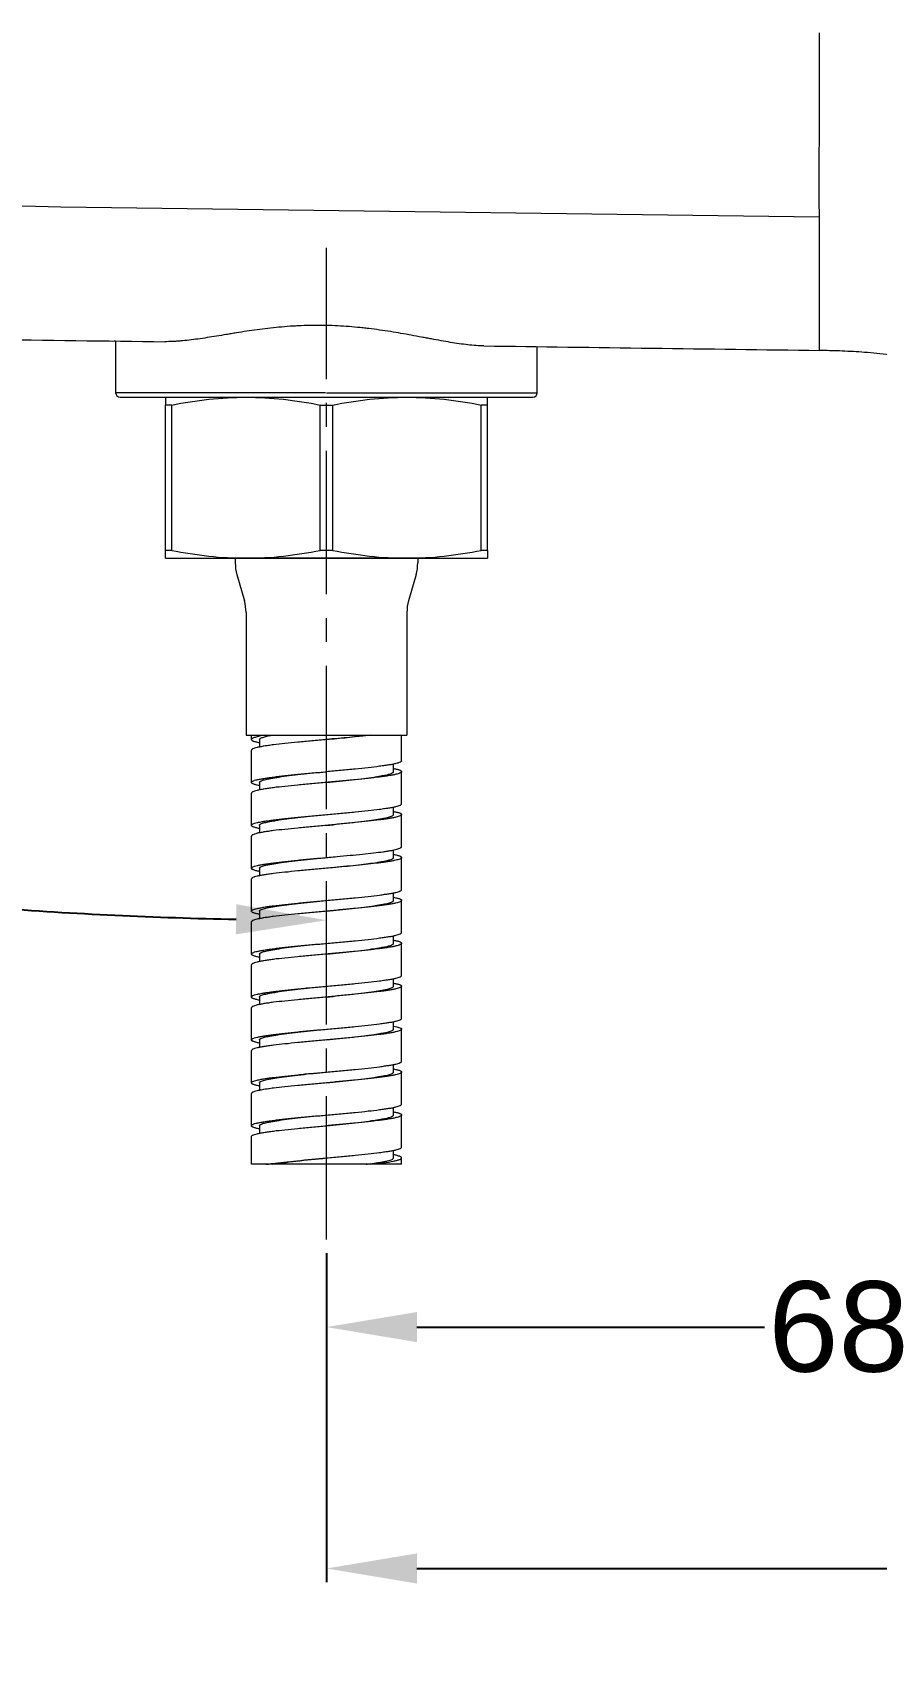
# Model space of a CAD drawing. Header units: millimetres. Extents: x 14295 to 15136, y 4961 to 5556.
# Drawn here: x 14887.5 to 14943.5, y 5077.2 to 5186.2 of the extents above; entities that cross this region are included whole.
import ezdxf

# ---------------------------------------------------------------- set-up
doc = ezdxf.new("R2010")
doc.units = ezdxf.units.MM
doc.linetypes.add('CENTER2', pattern=[28.575, 19.05, -3.175, 3.175, -3.175])
doc.linetypes.add('CENTERX2', pattern=[101.6, 63.5, -12.7, 12.7, -12.7])
doc.layers.add('CENTER', color=1, linetype='CENTERX2', lineweight=15)
doc.layers.add('DIM', color=3, linetype='Continuous', lineweight=9)
doc.styles.get("Standard").update_dxf_attribs({"font": 'arial.ttf'})
doc.dimstyles.new('겸용-샤워욕조용1', dxfattribs={"dimscale": 0.6, "dimtxt": 10, "dimasz": 10, "dimexe": 1.5, "dimexo": 1.5, "dimgap": 1, "dimtad": 0, "dimtih": 1, "dimtoh": 1, "dimdec": 1, "dimdsep": 46, "dimtxsty": 'Standard', "dimcen": 2.5, "dimclrd": 5, "dimclre": 5, "dimclrt": 5, "dimadec": 1, "dimazin": 2, "dimtfac": 1, "dimtdec": 1, "dimtmove": 0, "dimatfit": 3, "dimfxl": 1.25, "dimarcsym": 0})

# ---------------------------------------------------------------- blocks, each defined once
blk = doc.blocks.new('*D4')
at = {"layer": 'Defpoints', "color": 0, "transparency": 16777216}
for p in [(14907.01, 5106.03), (15052.81, 5096.67), (15052.81, 5084.19)]:
    blk.add_point(p, dxfattribs=at)
at = {"layer": 'DIM', "color": 5, "lineweight": -2, "transparency": 16777216}
for p, q in [((14907.01, 5105.13), (14907.01, 5083.29)), ((15052.81, 5095.77), (15052.81, 5083.29)), ((14913.01, 5084.19), (14969.46, 5084.19)), ((15046.81, 5084.19), (14990.36, 5084.19))]:
    blk.add_line(p, q, dxfattribs=at)
at = {"layer": 'DIM', "color": 5, "transparency": 16777216}
for points in [[(14913.01, 5085.19), (14913.01, 5083.19), (14907.01, 5084.19)], [(15046.81, 5085.19), (15046.81, 5083.19), (15052.81, 5084.19)]]:
    blk.add_solid(points, dxfattribs=at)
at = {"layer": 'DIM', "color": 5, "transparency": 16777216, "insert": (14979.91, 5084.19), "char_height": 6, "attachment_point": 5}
blk.add_mtext('145.8', dxfattribs=at)
blk = doc.blocks.new('*D5')
at = {"layer": 'Defpoints', "color": 0, "transparency": 16777216}
for p in [(14813.98, 5248.67), (14890.51, 5248.67), (14870.02, 5151.81)]:
    blk.add_point(p, dxfattribs=at)
at = {"layer": 'DIM', "color": 5, "lineweight": -2, "transparency": 16777216}
for p, q in [((14889.61, 5248.67), (14813.08, 5248.67)), ((14813.98, 5242.67), (14813.98, 5203.9)), ((14813.98, 5157.81), (14813.98, 5196.58)), ((14869.12, 5151.81), (14813.08, 5151.81))]:
    blk.add_line(p, q, dxfattribs=at)
at = {"layer": 'DIM', "color": 5, "transparency": 16777216}
for points in [[(14812.98, 5242.67), (14814.98, 5242.67), (14813.98, 5248.67)], [(14812.98, 5157.81), (14814.98, 5157.81), (14813.98, 5151.81)]]:
    blk.add_solid(points, dxfattribs=at)
at = {"layer": 'DIM', "color": 5, "transparency": 16777216, "insert": (14813.98, 5200.24), "char_height": 6, "attachment_point": 5}
blk.add_mtext('96.9', dxfattribs=at)
blk = doc.blocks.new('*D6')
at = {"layer": 'Defpoints', "color": 0, "transparency": 16777216}
for p in [(15009.73, 5316.69), (14784.5, 5046.91), (14784.5, 5046.91)]:
    blk.add_point(p, dxfattribs=at)
at = {"layer": 'DIM', "color": 5, "lineweight": -2, "transparency": 16777216}
for p, q in [((15008.83, 5316.69), (14783.6, 5316.69)), ((14784.5, 5310.69), (14784.5, 5186.33)), ((14784.5, 5052.91), (14784.5, 5177.27))]:
    blk.add_line(p, q, dxfattribs=at)
at = {"layer": 'DIM', "color": 5, "transparency": 16777216}
for points in [[(14783.5, 5310.69), (14785.5, 5310.69), (14784.5, 5316.69)], [(14783.5, 5052.91), (14785.5, 5052.91), (14784.5, 5046.91)]]:
    blk.add_solid(points, dxfattribs=at)
at = {"layer": 'DIM', "color": 5, "transparency": 16777216, "insert": (14784.5, 5181.8), "char_height": 6, "attachment_point": 5}
blk.add_mtext('(1600)', dxfattribs=at)
blk = doc.blocks.new('*D8')
at = {"layer": 'Defpoints', "color": 0, "transparency": 16777216}
for p in [(14907.01, 5171.89), (14861.65, 5167.09), (14858.42, 5148.78), (14889.73, 5127.75), (14907.01, 5106.03)]:
    blk.add_point(p, dxfattribs=at)
at = {"layer": 'DIM', "color": 5, "lineweight": -2, "transparency": 16777216}
blk.add_line((14858.26, 5147.89), (14855.26, 5130.87), dxfattribs=at)
for start, end in [(261.157, 263.3319), (265.7353, 268.843)]:
    blk.add_arc((14907.01, 5424.36), 297.12, start, end, dxfattribs=at)
at = {"layer": 'DIM', "color": 5, "transparency": 16777216}
for points in [[(14861.17, 5129.79), (14861.5, 5131.76), (14855.42, 5131.76)], [(14901.02, 5128.3), (14901, 5126.3), (14907.01, 5127.24)]]:
    blk.add_solid(points, dxfattribs=at)
at = {"layer": 'DIM', "color": 5, "transparency": 16777216, "insert": (14878.71, 5128.59), "char_height": 6, "attachment_point": 5}
blk.add_mtext('10°', dxfattribs=at)
blk = doc.blocks.new('*D13')
at = {"layer": 'Defpoints', "color": 0, "transparency": 16777216}
for p in [(14859.28, 5153.7), (15052.81, 5084.19), (15052.81, 5066.55)]:
    blk.add_point(p, dxfattribs=at)
at = {"layer": 'DIM', "color": 5, "lineweight": -2, "transparency": 16777216}
for p, q in [((14859.28, 5152.8), (14859.28, 5065.65)), ((15052.81, 5083.29), (15052.81, 5065.65)), ((14865.28, 5066.55), (14945.58, 5066.55)), ((15046.81, 5066.55), (14966.51, 5066.55))]:
    blk.add_line(p, q, dxfattribs=at)
at = {"layer": 'DIM', "color": 5, "transparency": 16777216}
for points in [[(14865.28, 5067.55), (14865.28, 5065.55), (14859.28, 5066.55)], [(15046.81, 5067.55), (15046.81, 5065.55), (15052.81, 5066.55)]]:
    blk.add_solid(points, dxfattribs=at)
at = {"layer": 'DIM', "color": 5, "transparency": 16777216, "insert": (14956.05, 5066.55), "char_height": 6, "attachment_point": 5}
blk.add_mtext('193.5', dxfattribs=at)
blk = doc.blocks.new('*D14')
at = {"layer": 'Defpoints', "color": 0, "transparency": 16777216}
for p in [(14975.01, 5144.54), (14907.01, 5106.03), (14975.01, 5100.22)]:
    blk.add_point(p, dxfattribs=at)
at = {"layer": 'DIM', "color": 5, "lineweight": -2, "transparency": 16777216}
for p, q in [((14975.01, 5143.64), (14975.01, 5099.32)), ((14907.01, 5105.13), (14907.01, 5099.32)), ((14913.01, 5100.22), (14936.09, 5100.22)), ((14969.01, 5100.22), (14945.93, 5100.22))]:
    blk.add_line(p, q, dxfattribs=at)
at = {"layer": 'DIM', "color": 5, "transparency": 16777216}
for points in [[(14913.01, 5101.22), (14913.01, 5099.22), (14907.01, 5100.22)], [(14969.01, 5101.22), (14969.01, 5099.22), (14975.01, 5100.22)]]:
    blk.add_solid(points, dxfattribs=at)
at = {"layer": 'DIM', "color": 5, "transparency": 16777216, "insert": (14941.01, 5100.22), "char_height": 6, "attachment_point": 5}
blk.add_mtext('68', dxfattribs=at)

msp = doc.modelspace()

# ---------------------------------------------------------------- linework, layer by layer
at = {"linetype": 'Continuous', "lineweight": 18}
for p, q in [((14893.01, 5165.69), (14892.91, 5165.7)), ((14893.01, 5165.7), (14893.01, 5162.27)), ((14921.01, 5162.27), (14921.01, 5165.33))]:
    msp.add_line(p, q, dxfattribs=at)
at = {"linetype": 'Continuous', "lineweight": 13}
for p, q in [((14906.94, 5162.27), (14893.01, 5162.27)), ((14907.01, 5162.27), (14921.01, 5162.27))]:
    msp.add_line(p, q, dxfattribs=at)
at = {"lineweight": 20}
for p, q in [((14893.31, 5161.97), (14920.71, 5161.97)), ((14896.73, 5161.45), (14896.32, 5161.45)), ((14896.32, 5151.8), (14896.32, 5161.45)), ((14896.73, 5151.8), (14896.73, 5161.45)), ((14906.6, 5161.45), (14907.42, 5161.45)), ((14906.6, 5151.8), (14906.6, 5161.45)), ((14907.42, 5151.8), (14907.42, 5161.45)), ((14917.7, 5161.45), (14917.29, 5161.45)), ((14917.29, 5151.8), (14917.29, 5161.45)), ((14917.7, 5151.8), (14917.7, 5161.45)), ((14896.73, 5151.8), (14896.32, 5151.8)), ((14907.42, 5151.8), (14906.6, 5151.8)), ((14917.7, 5151.8), (14917.29, 5151.8)), ((14896.32, 5151.28), (14901.67, 5151.28)), ((14913.81, 5151.28), (14900.21, 5151.28)), ((14900.95, 5151.28), (14900.95, 5150.97)), ((14901.67, 5151.28), (14912.35, 5151.28)), ((14912.35, 5151.28), (14917.7, 5151.28)), ((14913.07, 5151.28), (14913.07, 5150.97)), ((14901.06, 5150.19), (14901.56, 5148.46)), ((14912.96, 5150.19), (14912.46, 5148.46)), ((14901.67, 5147.68), (14901.67, 5139.53)), ((14912.35, 5147.68), (14912.35, 5139.53)), ((14901.67, 5139.53), (14912.35, 5139.53)), ((14902.02, 5139.24), (14902.02, 5139.53)), ((14912, 5137.82), (14912, 5139.53)), ((14902.02, 5136.39), (14902.02, 5138.53)), ((14902.56, 5139.24), (14902.56, 5138.74)), ((14911.46, 5137.1), (14911.46, 5137.61)), ((14902.56, 5136.39), (14902.56, 5135.89)), ((14912, 5134.97), (14912, 5137.1)), ((14902.02, 5133.54), (14902.02, 5135.68)), ((14911.46, 5134.25), (14911.46, 5134.76)), ((14912, 5132.12), (14912, 5134.25)), ((14902.02, 5130.69), (14902.02, 5132.83)), ((14902.56, 5133.54), (14902.56, 5133.04)), ((14911.46, 5131.4), (14911.46, 5131.91)), ((14902.56, 5130.69), (14902.56, 5130.19)), ((14912, 5129.27), (14912, 5131.4)), ((14902.02, 5127.84), (14902.02, 5129.98)), ((14911.46, 5128.55), (14911.46, 5129.06)), ((14912, 5126.42), (14912, 5128.55)), ((14902.56, 5127.84), (14902.56, 5127.34)), ((14902.02, 5124.99), (14902.02, 5127.13)), ((14911.46, 5125.7), (14911.46, 5126.21)), ((14912, 5123.57), (14912, 5125.7)), ((14902.02, 5122.14), (14902.02, 5124.28)), ((14902.56, 5124.99), (14902.56, 5124.49)), ((14911.46, 5122.85), (14911.46, 5123.36)), ((14902.56, 5122.14), (14902.56, 5121.64)), ((14912, 5120.72), (14912, 5122.85)), ((14902.02, 5119.29), (14902.02, 5121.43)), ((14911.46, 5120), (14911.46, 5120.51)), ((14911.98, 5120.04), (14912, 5120)), ((14912, 5117.87), (14912, 5120)), ((14902.56, 5119.29), (14902.56, 5118.79)), ((14902.02, 5116.44), (14902.02, 5118.58)), ((14911.46, 5117.15), (14911.46, 5117.66)), ((14912, 5115.02), (14912, 5117.15)), ((14902.02, 5113.59), (14902.02, 5115.73)), ((14902.56, 5116.44), (14902.56, 5115.94)), ((14911.46, 5114.3), (14911.46, 5114.81)), ((14912, 5112.17), (14912, 5114.3)), ((14902.56, 5113.59), (14902.56, 5113.09)), ((14902.02, 5111.03), (14902.02, 5112.88)), ((14912, 5111.03), (14902.02, 5111.03)), ((14911.46, 5111.45), (14911.46, 5111.96)), ((14912, 5111.03), (14912, 5111.45))]:
    msp.add_line(p, q, dxfattribs=at)
at = {"linetype": 'Continuous', "lineweight": 18}
for centre, start, end in [((14893.31, 5162.27), 180, 270), ((14920.71, 5162.27), 270, 0)]:
    msp.add_arc(centre, 0.3, start, end, dxfattribs=at)
at = {"lineweight": 20}
for centre, radius, start, end in [((14903.8, 5150.97), 2.85, 180, 195.9454), ((14910.22, 5150.97), 2.85, 344.0546, 360), ((14898.82, 5147.68), 2.85, 0, 15.9454), ((14915.2, 5147.68), 2.85, 164.0546, 180), ((14905.29, 5145.51), 34.75, 277.1836, 277.7166)]:
    msp.add_arc(centre, radius, start, end, dxfattribs=at)
at = {"linetype": 'Continuous', "lineweight": 13}
for points, knots in [([(14939.74, 5173.92), (14939.73, 5174.9), (14939.72, 5176.36), (14939.73, 5178.07), (14939.74, 5178.93), (14939.75, 5179.36), (14939.75, 5179.57), (14939.75, 5179.68), (14939.75, 5179.73), (14939.75, 5179.76), (14939.75, 5179.77), (14939.75, 5179.78), (14939.75, 5179.78), (14939.75, 5179.78), (14939.75, 5179.78), (14939.75, 5179.78), (14939.75, 5179.78), (14939.75, 5179.78), (14939.75, 5179.78), (14939.75, 5179.78), (14939.75, 5179.79), (14939.75, 5179.92), (14939.75, 5180.51), (14939.74, 5181.16), (14939.74, 5181.74), (14939.74, 5182.05), (14939.74, 5182.46), (14939.74, 5182.68), (14939.74, 5182.79), (14939.74, 5182.84), (14939.74, 5182.87), (14939.74, 5182.88), (14939.74, 5182.89), (14939.74, 5182.89), (14939.74, 5182.89), (14939.74, 5182.9), (14939.74, 5183.43), (14939.74, 5184.38), (14939.74, 5185.39), (14939.74, 5186.01), (14939.74, 5186.16), (14939.74, 5186.17)], [0, 0, 0, 0, 0.1, 0.15, 0.175, 0.1875, 0.19375, 0.196875, 0.198437, 0.199219, 0.199609, 0.199805, 0.199902, 0.199951, 0.199976, 0.199988, 0.199994, 0.199997, 0.199997, 0.2, 0.2, 0.3, 0.4, 0.5, 0.5, 0.55, 0.575, 0.5875, 0.59375, 0.596875, 0.598437, 0.599219, 0.599609, 0.599805, 0.599805, 0.6, 0.6, 0.7, 0.8, 0.9, 1, 1, 1, 1]), ([(14939.74, 5165.08), (14939.74, 5165.08), (14939.74, 5165.11), (14939.74, 5165.24), (14939.74, 5165.45), (14939.74, 5165.73), (14939.74, 5166.09), (14939.74, 5166.51), (14939.74, 5167.01), (14939.74, 5167.56), (14939.74, 5168.18), (14939.74, 5168.62), (14939.74, 5169.3), (14939.74, 5169.79), (14939.74, 5170.81), (14939.74, 5171.34), (14939.74, 5172.43), (14939.74, 5172.99), (14939.74, 5173.55)], [0, 0, 0, 0, 0.0625, 0.125, 0.1875, 0.25, 0.3125, 0.375, 0.4375, 0.5, 0.5625, 0.625, 0.625, 0.75, 0.75, 0.875, 0.875, 1, 1, 1, 1])]:
    msp.add_open_spline(points, degree=3, knots=knots, dxfattribs=at)
for points in [[(14939.74, 5173.92), (14921.83, 5174.16), (14903.92, 5174.4), (14886.01, 5174.65)], [(14939.74, 5173.55), (14939.74, 5173.67), (14939.74, 5173.8), (14939.74, 5173.92)]]:
    msp.add_open_spline(points, degree=3, dxfattribs=at)
at = {"linetype": 'Continuous', "lineweight": 18}
for points, knots in [([(14917.46, 5165.38), (14917.29, 5165.38), (14917.12, 5165.39), (14916.76, 5165.41), (14916.58, 5165.43), (14916.02, 5165.49), (14915.63, 5165.55), (14914.83, 5165.68), (14914.41, 5165.76), (14913.87, 5165.86), (14913.71, 5165.89), (14913.55, 5165.92), (14913.43, 5165.94), (14913.38, 5165.95), (14913.1, 5166), (14912.87, 5166.05), (14912.19, 5166.17), (14911.73, 5166.25), (14910.78, 5166.4), (14910.3, 5166.47), (14909.69, 5166.55), (14909.57, 5166.56), (14909.38, 5166.58), (14909.32, 5166.59), (14909.19, 5166.6), (14908.88, 5166.63), (14908.57, 5166.66), (14907.82, 5166.71), (14907.33, 5166.73), (14906.58, 5166.74), (14906.08, 5166.74), (14905.58, 5166.73), (14905.21, 5166.71), (14905.08, 5166.71), (14904.83, 5166.69), (14904.71, 5166.69), (14904.34, 5166.66), (14904.09, 5166.64), (14903.36, 5166.57), (14902.88, 5166.51), (14901.94, 5166.39), (14901.48, 5166.32), (14900.91, 5166.23), (14900.8, 5166.21), (14900.63, 5166.18), (14900.57, 5166.17), (14900.46, 5166.15), (14900.19, 5166.11), (14899.92, 5166.06), (14899.28, 5165.96), (14898.87, 5165.89), (14898.27, 5165.81), (14898.08, 5165.79), (14897.7, 5165.74), (14897.51, 5165.72), (14897.24, 5165.7), (14897.15, 5165.69), (14896.97, 5165.68), (14896.88, 5165.67), (14896.62, 5165.66), (14896.45, 5165.66), (14896.28, 5165.66)], [0, 0, 0, 0, 0.03125, 0.03125, 0.0625, 0.0625, 0.125, 0.125, 0.1875, 0.1875, 0.203125, 0.210937, 0.210937, 0.21875, 0.21875, 0.25, 0.25, 0.3125, 0.3125, 0.375, 0.375, 0.390625, 0.390625, 0.398437, 0.398437, 0.40625, 0.4375, 0.4375, 0.5, 0.5, 0.53125, 0.5625, 0.5625, 0.578125, 0.578125, 0.59375, 0.59375, 0.625, 0.625, 0.6875, 0.6875, 0.75, 0.75, 0.765625, 0.765625, 0.773437, 0.773437, 0.78125, 0.8125, 0.8125, 0.875, 0.875, 0.90625, 0.90625, 0.9375, 0.9375, 0.953125, 0.953125, 0.96875, 0.96875, 1, 1, 1, 1]), ([(14939.74, 5165.1), (14939.81, 5165.1), (14940.26, 5165.09), (14941.31, 5165.06), (14942.79, 5164.98), (14944.63, 5164.78), (14946.74, 5164.42), (14949.01, 5163.86), (14951.53, 5163.13), (14954.15, 5162.26), (14956.06, 5161.38), (14957.1, 5160.93), (14957.26, 5160.86)], [0, 0, 0, 0, 0.012481, 0.079745, 0.155322, 0.23922, 0.361269, 0.48922, 0.615729, 0.797366, 0.968382, 1, 1, 1, 1])]:
    msp.add_open_spline(points, degree=3, knots=knots, dxfattribs=at)
for points in [[(14884.45, 5165.82), (14888.39, 5165.76), (14892.34, 5165.71), (14896.28, 5165.66)], [(14917.46, 5165.38), (14924.89, 5165.28), (14932.31, 5165.18), (14939.74, 5165.08)]]:
    msp.add_open_spline(points, degree=3, dxfattribs=at)
at = {"lineweight": 20}
for points in [[(14896.32, 5161.97), (14896.32, 5161.98), (14896.32, 5161.78), (14896.32, 5161.45)], [(14896.73, 5161.45), (14898.36, 5161.78), (14900.01, 5161.97), (14901.67, 5161.97)], [(14901.67, 5161.97), (14903.33, 5161.97), (14904.97, 5161.78), (14906.6, 5161.45)], [(14907.42, 5161.45), (14909.05, 5161.78), (14910.69, 5161.97), (14912.35, 5161.97)], [(14912.35, 5161.97), (14914.01, 5161.97), (14915.66, 5161.78), (14917.29, 5161.45)], [(14917.7, 5161.45), (14917.7, 5161.78), (14917.7, 5161.98), (14917.7, 5161.97)], [(14896.32, 5151.28), (14896.32, 5151.29), (14896.32, 5151.48), (14896.32, 5151.8)], [(14896.73, 5151.8), (14898.36, 5151.48), (14900.01, 5151.28), (14901.67, 5151.28)], [(14901.67, 5151.28), (14903.33, 5151.28), (14904.97, 5151.48), (14906.6, 5151.8)], [(14907.42, 5151.8), (14909.05, 5151.48), (14910.69, 5151.28), (14912.35, 5151.28)], [(14912.35, 5151.28), (14914.01, 5151.28), (14915.66, 5151.48), (14917.29, 5151.8)], [(14917.7, 5151.8), (14917.7, 5151.48), (14917.7, 5151.28), (14917.7, 5151.29)]]:
    msp.add_open_spline(points, degree=3, dxfattribs=at)
for points, start_tangent, end_tangent in [([(14902.98, 5139.53), (14902.57, 5139.46), (14902.41, 5139.42), (14902.27, 5139.38), (14902.16, 5139.35), (14902.08, 5139.31), (14902.06, 5139.3), (14902.04, 5139.28), (14902.02, 5139.24)], (-0.988329, -0.152335), (-0.000365, -1)), ([(14902.56, 5139.24), (14902.61, 5139.31), (14902.68, 5139.35), (14902.78, 5139.38), (14902.9, 5139.42), (14903.05, 5139.46), (14903.41, 5139.53)], (0.000261, 1), (0.985424, 0.170114)), ([(14909.95, 5139.53), (14908.56, 5139.38), (14907.01, 5139.24)], (-0.993715, -0.111936), (-0.99589, -0.090572)), ([(14907.01, 5139.24), (14908.39, 5139.38), (14909.64, 5139.53)], (0.994852, 0.101335), (0.992135, 0.125169)), ([(14907.01, 5139.24), (14906.04, 5139.15), (14905.1, 5139.06), (14904.24, 5138.97), (14903.48, 5138.89), (14903.15, 5138.84), (14902.86, 5138.8), (14902.61, 5138.75), (14902.4, 5138.71), (14902.24, 5138.66), (14902.12, 5138.62), (14902.08, 5138.6), (14902.05, 5138.57), (14902.02, 5138.53)], (-0.99589, -0.090572), (-0.000306, -1)), ([(14902.02, 5139.24), (14902.06, 5139.19), (14902.1, 5139.16), (14902.15, 5139.14), (14902.23, 5139.11), (14902.32, 5139.09), (14902.54, 5139.03)], (-0.000365, -1), (0.979671, -0.200612)), ([(14912, 5137.82), (14911.97, 5137.77), (14911.94, 5137.75), (14911.9, 5137.73), (14911.78, 5137.68), (14911.62, 5137.64), (14911.41, 5137.59), (14911.16, 5137.55), (14910.87, 5137.51), (14910.54, 5137.46), (14909.78, 5137.37), (14908.92, 5137.28), (14907.98, 5137.19), (14907.01, 5137.1)], (0.000193, -1), (-0.99589, -0.090572)), ([(14911.48, 5137.31), (14911.7, 5137.26), (14911.79, 5137.24), (14911.87, 5137.21), (14911.92, 5137.18), (14911.96, 5137.16), (14912, 5137.1)], (0.979769, -0.200132), (-0.000075, -1)), ([(14902.02, 5136.39), (14902.05, 5136.44), (14902.08, 5136.46), (14902.12, 5136.48), (14902.24, 5136.53), (14902.4, 5136.57), (14902.61, 5136.61), (14902.86, 5136.66), (14903.15, 5136.7), (14903.48, 5136.75), (14904.24, 5136.84), (14905.1, 5136.93), (14906.04, 5137.02), (14907.01, 5137.1)], (-0.000001, 1), (0.99589, 0.090572)), ([(14902.54, 5136.18), (14902.32, 5136.23), (14902.23, 5136.26), (14902.15, 5136.29), (14902.1, 5136.31), (14902.06, 5136.34), (14902.02, 5136.39)], (-0.979775, 0.200102), (-0.000001, 1)), ([(14907.01, 5136.39), (14906.04, 5136.3), (14905.1, 5136.21), (14904.24, 5136.12), (14903.48, 5136.04), (14903.15, 5135.99), (14902.86, 5135.95), (14902.61, 5135.9), (14902.4, 5135.86), (14902.24, 5135.81), (14902.12, 5135.77), (14902.08, 5135.75), (14902.05, 5135.72), (14902.02, 5135.68)], (-0.99589, -0.090572), (0.000001, -1)), ([(14902.56, 5136.39), (14902.58, 5136.44), (14902.6, 5136.46), (14902.64, 5136.48), (14902.75, 5136.53), (14902.9, 5136.57), (14903.08, 5136.61), (14903.31, 5136.66), (14903.57, 5136.7), (14903.86, 5136.75), (14904.54, 5136.84), (14905.31, 5136.93), (14906.14, 5137.02), (14907.01, 5137.1)], (-0.000264, 1), (0.994852, 0.101335)), ([(14912, 5137.1), (14911.97, 5137.06), (14911.94, 5137.04), (14911.9, 5137.02), (14911.78, 5136.97), (14911.62, 5136.93), (14911.41, 5136.88), (14911.16, 5136.84), (14910.87, 5136.79), (14910.54, 5136.75), (14909.78, 5136.66), (14908.92, 5136.57), (14907.98, 5136.48), (14907.01, 5136.39)], (-0.000075, -1), (-0.99589, -0.090572)), ([(14907.01, 5136.39), (14907.88, 5136.48), (14908.71, 5136.57), (14909.48, 5136.66), (14910.16, 5136.75), (14910.45, 5136.79), (14910.71, 5136.84), (14910.94, 5136.88), (14911.12, 5136.93), (14911.27, 5136.97), (14911.38, 5137.02), (14911.41, 5137.04), (14911.44, 5137.06), (14911.46, 5137.1)], (0.994852, 0.101335), (-0.000192, 1)), ([(14902.02, 5133.54), (14902.05, 5133.59), (14902.08, 5133.61), (14902.12, 5133.63), (14902.24, 5133.68), (14902.4, 5133.72), (14902.61, 5133.76), (14902.86, 5133.81), (14903.15, 5133.85), (14903.48, 5133.9), (14904.24, 5133.99), (14905.1, 5134.08), (14906.04, 5134.17), (14907.01, 5134.25)], (-0.000001, 1), (0.99589, 0.090572)), ([(14902.56, 5133.54), (14902.58, 5133.59), (14902.6, 5133.61), (14902.64, 5133.63), (14902.75, 5133.68), (14902.9, 5133.72), (14903.08, 5133.76), (14903.31, 5133.81), (14903.57, 5133.85), (14903.86, 5133.9), (14904.54, 5133.99), (14905.31, 5134.08), (14906.14, 5134.17), (14907.01, 5134.25)], (0.000008, 1), (0.994852, 0.101335)), ([(14907.01, 5134.25), (14907.98, 5134.34), (14908.92, 5134.43), (14909.78, 5134.52), (14910.54, 5134.61), (14910.87, 5134.66), (14911.16, 5134.7), (14911.41, 5134.74), (14911.62, 5134.79), (14911.78, 5134.83), (14911.9, 5134.88), (14911.94, 5134.9), (14911.97, 5134.92), (14912, 5134.97)], (0.99589, 0.090572), (0.000628, 1)), ([(14912, 5134.25), (14911.97, 5134.21), (14911.94, 5134.19), (14911.9, 5134.17), (14911.78, 5134.12), (14911.62, 5134.08), (14911.41, 5134.03), (14911.16, 5133.99), (14910.87, 5133.94), (14910.54, 5133.9), (14909.78, 5133.81), (14908.92, 5133.72), (14907.98, 5133.63), (14907.01, 5133.54)], (-0.000628, -1), (-0.99589, -0.090572)), ([(14907.01, 5133.54), (14907.88, 5133.63), (14908.71, 5133.72), (14909.48, 5133.81), (14910.16, 5133.9), (14910.45, 5133.94), (14910.71, 5133.99), (14910.94, 5134.03), (14911.12, 5134.08), (14911.27, 5134.12), (14911.38, 5134.17), (14911.41, 5134.19), (14911.44, 5134.21), (14911.46, 5134.25)], (0.994852, 0.101335), (0.000313, 1)), ([(14911.48, 5134.46), (14911.7, 5134.41), (14911.79, 5134.39), (14911.87, 5134.36), (14911.92, 5134.33), (14911.96, 5134.31), (14912, 5134.25)], (0.979763, -0.200159), (-0.000628, -1)), ([(14902.54, 5133.33), (14902.32, 5133.38), (14902.23, 5133.41), (14902.15, 5133.44), (14902.1, 5133.46), (14902.06, 5133.49), (14902.02, 5133.54)], (-0.979778, 0.200087), (-0.000001, 1)), ([(14907.01, 5133.54), (14906.04, 5133.45), (14905.1, 5133.36), (14904.24, 5133.27), (14903.48, 5133.19), (14903.15, 5133.14), (14902.86, 5133.1), (14902.61, 5133.05), (14902.4, 5133.01), (14902.24, 5132.96), (14902.12, 5132.92), (14902.08, 5132.9), (14902.05, 5132.87), (14902.02, 5132.83)], (-0.99589, -0.090572), (0.000001, -1)), ([(14907.71, 5131.47), (14908.58, 5131.55), (14909.4, 5131.63), (14910.14, 5131.71), (14910.78, 5131.79), (14911.05, 5131.83), (14911.3, 5131.87), (14911.51, 5131.91), (14911.68, 5131.95), (14911.82, 5132), (14911.92, 5132.04), (14911.95, 5132.06), (14911.98, 5132.08), (14912, 5132.12)], (0.995807, 0.09148), (0.001082, 0.999999)), ([(14902.02, 5130.69), (14902.05, 5130.74), (14902.08, 5130.76), (14902.12, 5130.78), (14902.24, 5130.83), (14902.4, 5130.87), (14902.61, 5130.91), (14902.86, 5130.96), (14903.15, 5131), (14903.48, 5131.05), (14904.24, 5131.14), (14905.1, 5131.23), (14906.04, 5131.32), (14907.01, 5131.4)], (0.000002, 1), (0.99589, 0.090572)), ([(14902.54, 5130.48), (14902.32, 5130.53), (14902.23, 5130.56), (14902.15, 5130.59), (14902.1, 5130.61), (14902.06, 5130.64), (14902.02, 5130.69)], (-0.979781, 0.200071), (0.000002, 1)), ([(14907.01, 5130.69), (14906.04, 5130.6), (14905.1, 5130.51), (14904.24, 5130.42), (14903.48, 5130.34), (14903.15, 5130.29), (14902.86, 5130.25), (14902.61, 5130.2), (14902.4, 5130.16), (14902.24, 5130.11), (14902.12, 5130.07), (14902.08, 5130.05), (14902.05, 5130.02), (14902.02, 5129.98)], (-0.99589, -0.090572), (-0.000002, -1)), ([(14902.56, 5130.69), (14902.58, 5130.74), (14902.6, 5130.76), (14902.64, 5130.78), (14902.75, 5130.83), (14902.9, 5130.87), (14903.08, 5130.91), (14903.31, 5130.96), (14903.57, 5131), (14903.86, 5131.05), (14904.54, 5131.14), (14905.31, 5131.23), (14906.14, 5131.32), (14907.01, 5131.4)], (0.000381, 1), (0.994852, 0.101336)), ([(14907.01, 5131.4), (14907.19, 5131.42), (14907.71, 5131.47)], (0.99589, 0.090572), (0.995807, 0.09148)), ([(14907.71, 5130.76), (14907.54, 5130.74), (14907.01, 5130.69)], (-0.995807, -0.09148), (-0.99589, -0.090572)), ([(14907.64, 5130.76), (14908.41, 5130.84), (14909.14, 5130.92), (14909.8, 5131), (14910.37, 5131.08), (14910.62, 5131.12), (14910.84, 5131.16), (14911.03, 5131.2), (14911.18, 5131.24), (14911.3, 5131.28), (14911.39, 5131.32), (14911.42, 5131.34), (14911.45, 5131.36), (14911.46, 5131.4)], (0.994749, 0.102348), (-0.000379, 1)), ([(14912, 5131.4), (14911.98, 5131.36), (14911.95, 5131.34), (14911.92, 5131.32), (14911.82, 5131.28), (14911.68, 5131.24), (14911.51, 5131.2), (14911.3, 5131.16), (14911.05, 5131.12), (14910.78, 5131.08), (14910.14, 5131), (14909.4, 5130.92), (14908.58, 5130.84), (14907.71, 5130.76)], (-0.001082, -0.999999), (-0.995807, -0.09148)), ([(14911.48, 5131.61), (14911.7, 5131.56), (14911.79, 5131.53), (14911.87, 5131.51), (14911.92, 5131.48), (14911.96, 5131.46), (14912, 5131.4)], (0.979719, -0.200379), (-0.001082, -0.999999)), ([(14902.02, 5127.84), (14902.05, 5127.89), (14902.08, 5127.91), (14902.12, 5127.93), (14902.24, 5127.98), (14902.4, 5128.02), (14902.61, 5128.06), (14902.86, 5128.11), (14903.15, 5128.15), (14903.48, 5128.2), (14904.24, 5128.29), (14905.1, 5128.38), (14906.04, 5128.47), (14907.01, 5128.55)], (0.000004, 1), (0.99589, 0.090572)), ([(14902.56, 5127.84), (14902.58, 5127.89), (14902.6, 5127.91), (14902.64, 5127.93), (14902.75, 5127.98), (14902.9, 5128.02), (14903.08, 5128.06), (14903.31, 5128.11), (14903.57, 5128.15), (14903.86, 5128.2), (14904.54, 5128.29), (14905.31, 5128.38), (14906.14, 5128.47), (14907.01, 5128.55)], (-0.000051, 1), (0.994852, 0.101335)), ([(14907.01, 5128.55), (14907.98, 5128.64), (14908.92, 5128.73), (14909.78, 5128.82), (14910.54, 5128.91), (14910.87, 5128.96), (14911.16, 5129), (14911.41, 5129.04), (14911.62, 5129.09), (14911.78, 5129.13), (14911.9, 5129.18), (14911.94, 5129.2), (14911.97, 5129.22), (14912, 5129.27)], (0.99589, 0.090572), (0.000908, 1)), ([(14912, 5128.55), (14911.97, 5128.51), (14911.94, 5128.49), (14911.9, 5128.47), (14911.78, 5128.42), (14911.62, 5128.38), (14911.41, 5128.33), (14911.16, 5128.29), (14910.87, 5128.24), (14910.54, 5128.2), (14909.78, 5128.11), (14908.92, 5128.02), (14907.98, 5127.93), (14907.01, 5127.84)], (-0.000908, -1), (-0.99589, -0.090572)), ([(14907.01, 5127.84), (14907.88, 5127.93), (14908.71, 5128.02), (14909.48, 5128.11), (14910.16, 5128.2), (14910.45, 5128.24), (14910.71, 5128.29), (14910.94, 5128.33), (14911.12, 5128.38), (14911.27, 5128.42), (14911.38, 5128.47), (14911.41, 5128.49), (14911.44, 5128.51), (14911.46, 5128.55)], (0.994852, 0.101335), (-0.000233, 1)), ([(14911.48, 5128.76), (14911.7, 5128.71), (14911.79, 5128.69), (14911.87, 5128.66), (14911.92, 5128.63), (14911.96, 5128.61), (14912, 5128.55)], (0.979761, -0.200171), (-0.000908, -1)), ([(14902.54, 5127.63), (14902.32, 5127.68), (14902.23, 5127.71), (14902.15, 5127.74), (14902.1, 5127.76), (14902.06, 5127.79), (14902.02, 5127.84)], (-0.979783, 0.200063), (0.000004, 1)), ([(14907.01, 5127.84), (14906.04, 5127.75), (14905.1, 5127.66), (14904.24, 5127.57), (14903.48, 5127.49), (14903.15, 5127.44), (14902.86, 5127.4), (14902.61, 5127.35), (14902.4, 5127.31), (14902.24, 5127.26), (14902.12, 5127.22), (14902.08, 5127.2), (14902.05, 5127.17), (14902.02, 5127.13)], (-0.99589, -0.090572), (-0.000004, -1)), ([(14907.01, 5125.7), (14907.98, 5125.79), (14908.92, 5125.88), (14909.78, 5125.97), (14910.54, 5126.06), (14910.87, 5126.11), (14911.16, 5126.15), (14911.41, 5126.19), (14911.62, 5126.24), (14911.78, 5126.28), (14911.9, 5126.33), (14911.94, 5126.35), (14911.97, 5126.37), (14912, 5126.42)], (0.99589, 0.090572), (0.000461, 1)), ([(14902.02, 5124.99), (14902.05, 5125.04), (14902.08, 5125.06), (14902.12, 5125.08), (14902.24, 5125.13), (14902.4, 5125.17), (14902.61, 5125.21), (14902.86, 5125.26), (14903.15, 5125.3), (14903.48, 5125.35), (14904.24, 5125.44), (14905.1, 5125.53), (14906.04, 5125.62), (14907.01, 5125.7)], (0.000005, 1), (0.99589, 0.090572)), ([(14902.56, 5124.99), (14902.58, 5125.04), (14902.6, 5125.06), (14902.64, 5125.08), (14902.75, 5125.13), (14902.9, 5125.17), (14903.08, 5125.21), (14903.31, 5125.26), (14903.57, 5125.3), (14903.86, 5125.35), (14904.54, 5125.44), (14905.31, 5125.53), (14906.14, 5125.62), (14907.01, 5125.7)], (-0.000403, 1), (0.994852, 0.101335)), ([(14912, 5125.7), (14911.97, 5125.66), (14911.94, 5125.64), (14911.9, 5125.62), (14911.78, 5125.57), (14911.62, 5125.53), (14911.41, 5125.48), (14911.16, 5125.44), (14910.87, 5125.39), (14910.54, 5125.35), (14909.78, 5125.26), (14908.92, 5125.17), (14907.98, 5125.08), (14907.01, 5124.99)], (-0.000461, -1), (-0.99589, -0.090572)), ([(14907.01, 5124.99), (14907.88, 5125.08), (14908.71, 5125.17), (14909.48, 5125.26), (14910.16, 5125.35), (14910.45, 5125.39), (14910.71, 5125.44), (14910.94, 5125.48), (14911.12, 5125.53), (14911.27, 5125.57), (14911.38, 5125.62), (14911.41, 5125.64), (14911.44, 5125.66), (14911.46, 5125.7)], (0.994852, 0.101335), (0.000293, 1)), ([(14911.48, 5125.91), (14911.7, 5125.86), (14911.79, 5125.84), (14911.87, 5125.81), (14911.92, 5125.78), (14911.96, 5125.76), (14912, 5125.7)], (0.979761, -0.200171), (-0.000461, -1)), ([(14902.54, 5124.78), (14902.32, 5124.83), (14902.23, 5124.86), (14902.15, 5124.89), (14902.1, 5124.91), (14902.06, 5124.94), (14902.02, 5124.99)], (-0.979784, 0.200057), (0.000005, 1)), ([(14907.01, 5124.99), (14906.04, 5124.9), (14905.1, 5124.81), (14904.24, 5124.72), (14903.48, 5124.64), (14903.15, 5124.59), (14902.86, 5124.55), (14902.61, 5124.5), (14902.4, 5124.46), (14902.24, 5124.41), (14902.12, 5124.37), (14902.08, 5124.35), (14902.05, 5124.32), (14902.02, 5124.28)], (-0.99589, -0.090572), (-0.000005, -1)), ([(14907.01, 5122.85), (14907.98, 5122.94), (14908.92, 5123.03), (14909.78, 5123.12), (14910.54, 5123.21), (14910.87, 5123.26), (14911.16, 5123.3), (14911.41, 5123.34), (14911.62, 5123.39), (14911.78, 5123.43), (14911.9, 5123.48), (14911.94, 5123.5), (14911.97, 5123.52), (14912, 5123.57)], (0.99589, 0.090572), (-0.000041, 1)), ([(14911.48, 5123.06), (14911.7, 5123.01), (14911.79, 5122.99), (14911.87, 5122.96), (14911.92, 5122.93), (14911.96, 5122.91), (14912, 5122.85)], (0.979762, -0.200168), (0.000041, -1)), ([(14902.02, 5122.14), (14902.05, 5122.19), (14902.08, 5122.21), (14902.12, 5122.23), (14902.24, 5122.28), (14902.4, 5122.32), (14902.61, 5122.36), (14902.86, 5122.41), (14903.15, 5122.45), (14903.48, 5122.5), (14904.24, 5122.59), (14905.1, 5122.68), (14906.04, 5122.77), (14907.01, 5122.85)], (0.000007, 1), (0.99589, 0.090572)), ([(14902.54, 5121.93), (14902.32, 5121.98), (14902.23, 5122.01), (14902.15, 5122.04), (14902.1, 5122.06), (14902.06, 5122.09), (14902.02, 5122.14)], (-0.979785, 0.200054), (0.000007, 1)), ([(14907.01, 5122.14), (14906.04, 5122.05), (14905.1, 5121.96), (14904.24, 5121.87), (14903.48, 5121.79), (14903.15, 5121.74), (14902.86, 5121.7), (14902.61, 5121.65), (14902.4, 5121.61), (14902.24, 5121.56), (14902.12, 5121.52), (14902.08, 5121.5), (14902.05, 5121.47), (14902.02, 5121.43)], (-0.99589, -0.090572), (-0.000007, -1)), ([(14902.56, 5122.14), (14902.58, 5122.19), (14902.6, 5122.21), (14902.64, 5122.23), (14902.75, 5122.28), (14902.9, 5122.32), (14903.08, 5122.36), (14903.31, 5122.41), (14903.57, 5122.45), (14903.86, 5122.5), (14904.54, 5122.59), (14905.31, 5122.68), (14906.14, 5122.77), (14907.01, 5122.85)], (-0.000328, 1), (0.994852, 0.101335)), ([(14912, 5122.85), (14911.97, 5122.81), (14911.94, 5122.79), (14911.9, 5122.77), (14911.78, 5122.72), (14911.62, 5122.68), (14911.41, 5122.63), (14911.16, 5122.59), (14910.87, 5122.54), (14910.54, 5122.5), (14909.78, 5122.41), (14908.92, 5122.32), (14907.98, 5122.23), (14907.01, 5122.14)], (0.000041, -1), (-0.99589, -0.090572)), ([(14907.01, 5122.14), (14907.88, 5122.23), (14908.71, 5122.32), (14909.48, 5122.41), (14910.16, 5122.5), (14910.45, 5122.54), (14910.71, 5122.59), (14910.94, 5122.63), (14911.12, 5122.68), (14911.27, 5122.72), (14911.38, 5122.77), (14911.41, 5122.79), (14911.44, 5122.81), (14911.46, 5122.85)], (0.994852, 0.101335), (0.000406, 1)), ([(14902.02, 5119.29), (14902.05, 5119.34), (14902.08, 5119.36), (14902.12, 5119.38), (14902.24, 5119.43), (14902.4, 5119.47), (14902.61, 5119.51), (14902.86, 5119.56), (14903.15, 5119.6), (14903.48, 5119.65), (14904.24, 5119.74), (14905.1, 5119.83), (14906.04, 5119.92), (14907.01, 5120)], (0.000009, 1), (0.99589, 0.090572)), ([(14902.56, 5119.29), (14902.58, 5119.34), (14902.6, 5119.36), (14902.64, 5119.38), (14902.75, 5119.43), (14902.9, 5119.47), (14903.08, 5119.51), (14903.31, 5119.56), (14903.57, 5119.6), (14903.86, 5119.65), (14904.54, 5119.74), (14905.31, 5119.83), (14906.14, 5119.92), (14907.01, 5120)], (0.00018, 1), (0.994852, 0.101335)), ([(14907.01, 5120), (14907.98, 5120.09), (14908.92, 5120.18), (14909.78, 5120.27), (14910.54, 5120.36), (14910.87, 5120.41), (14911.16, 5120.45), (14911.41, 5120.49), (14911.62, 5120.54), (14911.78, 5120.58), (14911.9, 5120.63), (14911.94, 5120.65), (14911.97, 5120.67), (14912, 5120.72)], (0.99589, 0.090572), (-0.000181, 1)), ([(14907.01, 5119.29), (14907.88, 5119.38), (14908.71, 5119.47), (14909.48, 5119.56), (14910.16, 5119.65), (14910.45, 5119.69), (14910.71, 5119.74), (14910.94, 5119.78), (14911.12, 5119.83), (14911.27, 5119.87), (14911.38, 5119.92), (14911.41, 5119.94), (14911.44, 5119.96), (14911.46, 5120)], (0.994852, 0.101335), (0.000492, 1)), ([(14912, 5120), (14911.97, 5119.96), (14911.94, 5119.94), (14911.9, 5119.92), (14911.78, 5119.87), (14911.62, 5119.83), (14911.41, 5119.78), (14911.16, 5119.74), (14910.87, 5119.69), (14910.54, 5119.65), (14909.78, 5119.56), (14908.92, 5119.47), (14907.98, 5119.38), (14907.01, 5119.29)], (0.000181, -1), (-0.99589, -0.090572)), ([(14911.48, 5120.21), (14911.67, 5120.17), (14911.82, 5120.12), (14911.93, 5120.08), (14911.98, 5120.04)], (0.979715, -0.200396), (0.613956, -0.78934)), ([(14902.54, 5119.08), (14902.32, 5119.13), (14902.23, 5119.16), (14902.15, 5119.19), (14902.1, 5119.21), (14902.06, 5119.24), (14902.02, 5119.29)], (-0.979783, 0.200061), (0.000009, 1)), ([(14907.01, 5119.29), (14906.04, 5119.2), (14905.1, 5119.11), (14904.24, 5119.02), (14903.48, 5118.94), (14903.15, 5118.89), (14902.86, 5118.85), (14902.61, 5118.8), (14902.4, 5118.76), (14902.24, 5118.71), (14902.12, 5118.67), (14902.08, 5118.65), (14902.05, 5118.62), (14902.02, 5118.58)], (-0.99589, -0.090572), (-0.000009, -1)), ([(14907.01, 5117.15), (14907.98, 5117.24), (14908.92, 5117.33), (14909.78, 5117.42), (14910.54, 5117.51), (14910.87, 5117.56), (14911.16, 5117.6), (14911.41, 5117.64), (14911.62, 5117.69), (14911.78, 5117.73), (14911.9, 5117.78), (14911.94, 5117.8), (14911.97, 5117.82), (14912, 5117.87)], (0.99589, 0.090572), (-0.001031, 0.999999)), ([(14902.02, 5116.44), (14902.05, 5116.49), (14902.08, 5116.51), (14902.12, 5116.53), (14902.24, 5116.58), (14902.4, 5116.62), (14902.61, 5116.66), (14902.86, 5116.71), (14903.15, 5116.75), (14903.48, 5116.8), (14904.24, 5116.89), (14905.1, 5116.98), (14906.04, 5117.07), (14907.01, 5117.15)], (0.000011, 1), (0.99589, 0.090572)), ([(14902.56, 5116.44), (14902.58, 5116.49), (14902.6, 5116.51), (14902.64, 5116.53), (14902.75, 5116.58), (14902.9, 5116.62), (14903.08, 5116.66), (14903.31, 5116.71), (14903.57, 5116.75), (14903.86, 5116.8), (14904.54, 5116.89), (14905.31, 5116.98), (14906.14, 5117.07), (14907.01, 5117.15)], (0.000205, 1), (0.994852, 0.101335)), ([(14907.01, 5116.44), (14907.88, 5116.53), (14908.71, 5116.62), (14909.48, 5116.71), (14910.16, 5116.8), (14910.45, 5116.84), (14910.71, 5116.89), (14910.94, 5116.93), (14911.12, 5116.98), (14911.27, 5117.02), (14911.38, 5117.07), (14911.41, 5117.09), (14911.44, 5117.11), (14911.46, 5117.15)], (0.994852, 0.101335), (-0.000408, 1)), ([(14912, 5117.15), (14911.97, 5117.11), (14911.94, 5117.09), (14911.9, 5117.07), (14911.78, 5117.02), (14911.62, 5116.98), (14911.41, 5116.93), (14911.16, 5116.89), (14910.87, 5116.84), (14910.54, 5116.8), (14909.78, 5116.71), (14908.92, 5116.62), (14907.98, 5116.53), (14907.01, 5116.44)], (0.001031, -0.999999), (-0.99589, -0.090572)), ([(14911.48, 5117.36), (14911.7, 5117.31), (14911.79, 5117.29), (14911.87, 5117.26), (14911.92, 5117.23), (14911.96, 5117.21), (14912, 5117.15)], (0.979765, -0.200149), (0.001031, -0.999999)), ([(14902.54, 5116.23), (14902.32, 5116.28), (14902.23, 5116.31), (14902.15, 5116.34), (14902.1, 5116.36), (14902.06, 5116.39), (14902.02, 5116.44)], (-0.97978, 0.20008), (0.000011, 1)), ([(14907.01, 5116.44), (14906.04, 5116.35), (14905.1, 5116.26), (14904.24, 5116.17), (14903.48, 5116.09), (14903.15, 5116.04), (14902.86, 5116), (14902.61, 5115.95), (14902.4, 5115.91), (14902.24, 5115.86), (14902.12, 5115.82), (14902.08, 5115.8), (14902.05, 5115.77), (14902.02, 5115.73)], (-0.99589, -0.090572), (-0.000011, -1)), ([(14902.02, 5113.59), (14902.05, 5113.64), (14902.08, 5113.66), (14902.12, 5113.68), (14902.24, 5113.73), (14902.4, 5113.77), (14902.61, 5113.81), (14902.86, 5113.86), (14903.15, 5113.9), (14903.48, 5113.95), (14904.24, 5114.04), (14905.1, 5114.13), (14906.04, 5114.22), (14907.01, 5114.3)], (0.000013, 1), (0.99589, 0.090572)), ([(14902.56, 5113.59), (14902.58, 5113.64), (14902.6, 5113.66), (14902.64, 5113.68), (14902.75, 5113.73), (14902.9, 5113.77), (14903.08, 5113.81), (14903.31, 5113.86), (14903.57, 5113.9), (14903.86, 5113.95), (14904.54, 5114.04), (14905.31, 5114.13), (14906.14, 5114.22), (14907.01, 5114.3)], (-0.000361, 1), (0.994852, 0.101335)), ([(14907.01, 5114.3), (14907.98, 5114.39), (14908.92, 5114.48), (14909.78, 5114.57), (14910.54, 5114.66), (14910.87, 5114.71), (14911.16, 5114.75), (14911.41, 5114.79), (14911.62, 5114.84), (14911.78, 5114.88), (14911.9, 5114.93), (14911.94, 5114.95), (14911.97, 5114.97), (14912, 5115.02)], (0.99589, 0.090572), (-0.000964, 1)), ([(14907.01, 5113.59), (14907.88, 5113.68), (14908.71, 5113.77), (14909.48, 5113.86), (14910.16, 5113.95), (14910.45, 5113.99), (14910.71, 5114.04), (14910.94, 5114.08), (14911.12, 5114.13), (14911.27, 5114.17), (14911.38, 5114.22), (14911.41, 5114.24), (14911.44, 5114.26), (14911.46, 5114.3)], (0.994852, 0.101335), (0.000399, 1)), ([(14912, 5114.3), (14911.97, 5114.26), (14911.94, 5114.24), (14911.9, 5114.22), (14911.78, 5114.17), (14911.62, 5114.13), (14911.41, 5114.08), (14911.16, 5114.04), (14910.87, 5113.99), (14910.54, 5113.95), (14909.78, 5113.86), (14908.92, 5113.77), (14907.98, 5113.68), (14907.01, 5113.59)], (0.000964, -1), (-0.99589, -0.090572)), ([(14911.48, 5114.51), (14911.7, 5114.46), (14911.79, 5114.44), (14911.87, 5114.41), (14911.92, 5114.38), (14911.96, 5114.36), (14912, 5114.3)], (0.979768, -0.200136), (0.000964, -1)), ([(14902.54, 5113.38), (14902.32, 5113.43), (14902.23, 5113.46), (14902.15, 5113.49), (14902.1, 5113.51), (14902.06, 5113.54), (14902.02, 5113.59)], (-0.979774, 0.200108), (0.000013, 1)), ([(14902.02, 5112.88), (14902.05, 5112.92), (14902.08, 5112.95), (14902.12, 5112.97), (14902.24, 5113.01), (14902.4, 5113.06), (14902.61, 5113.1), (14902.86, 5113.15), (14903.15, 5113.19), (14903.48, 5113.24), (14904.24, 5113.32), (14905.1, 5113.41), (14906.04, 5113.5), (14907.01, 5113.59)], (-0.000107, 1), (0.99589, 0.090572)), ([(14907.01, 5111.45), (14907.98, 5111.54), (14908.92, 5111.63), (14909.78, 5111.72), (14910.54, 5111.81), (14910.87, 5111.86), (14911.16, 5111.9), (14911.41, 5111.94), (14911.62, 5111.99), (14911.78, 5112.03), (14911.9, 5112.08), (14911.94, 5112.1), (14911.97, 5112.12), (14912, 5112.17)], (0.99589, 0.090572), (-0.000547, 1)), ([(14902.98, 5111.03), (14903.08, 5111.04), (14903.41, 5111.09)], (0.988329, 0.152334), (0.991455, 0.130452)), ([(14903.41, 5111.03), (14904.12, 5111.13), (14904.99, 5111.24), (14907.01, 5111.45)], (0.985425, 0.170113), (0.994852, 0.101335)), ([(14903.41, 5111.09), (14904.17, 5111.18), (14905.05, 5111.27), (14907.01, 5111.45)], (0.991455, 0.130452), (0.99589, 0.090572)), ([(14909.95, 5111.03), (14910.81, 5111.13), (14911.46, 5111.24), (14911.69, 5111.29), (14911.78, 5111.32), (14911.86, 5111.35), (14911.92, 5111.37), (14911.96, 5111.4), (14912, 5111.45)], (0.993715, 0.111937), (0.000291, 1)), ([(14909.96, 5111.07), (14910.29, 5111.12), (14910.59, 5111.17), (14910.85, 5111.21), (14911.07, 5111.26), (14911.24, 5111.31), (14911.36, 5111.36), (14911.41, 5111.38), (14911.44, 5111.41), (14911.46, 5111.45)], (0.990891, 0.134669), (-0.000124, 1)), ([(14912, 5111.45), (14911.96, 5111.51), (14911.92, 5111.53), (14911.87, 5111.56), (14911.79, 5111.58), (14911.7, 5111.61), (14911.48, 5111.66)], (0.000291, 1), (-0.979688, 0.200528))]:
    msp.add_spline(points, degree=3, dxfattribs=dict(at, start_tangent=start_tangent, end_tangent=end_tangent))
at = {"layer": 'CENTER', "color": 1, "linetype": 'CENTER2', "ltscale": 0.5}
msp.add_line((14907.01, 5106.03), (14907.01, 5171.89), dxfattribs=at)

# ---------------------------------------------------------------- dimensions: what is measured, and where the dimension line sits
at = {"layer": 'DIM', "color": 1}
dim = msp.add_linear_dim(base=(14784.5, 5046.91), p1=(15009.73, 5316.69), p2=(14784.5, 5046.91), angle=90, text='(1600)', dimstyle='겸용-샤워욕조용1', dxfattribs=at)
dim.commit()
dim.dimension.update_dxf_attribs({"geometry": '*D6', "text_midpoint": (14784.5, 5181.8)})
dim = msp.add_linear_dim(base=(14813.98, 5248.67), p1=(14870.02, 5151.81), p2=(14890.51, 5248.67), angle=90, dimstyle='겸용-샤워욕조용1', dxfattribs=at)
dim.commit()
dim.dimension.update_dxf_attribs({"geometry": '*D5', "text_midpoint": (14813.98, 5200.24)})
dim = msp.add_angular_dim_2l(base=(14889.73, 5127.75), line1=((14858.42, 5148.78), (14861.65, 5167.09)), line2=((14907.01, 5106.03), (14907.01, 5171.89)), dimstyle='겸용-샤워욕조용1', dxfattribs=at)
dim.commit()
dim.dimension.update_dxf_attribs({"geometry": '*D8', "text_midpoint": (14878.71, 5128.59), "dimtype": 130})
for base, p1, p2, picture, middle in [((15052.81, 5066.55), (14859.28, 5153.7), (15052.81, 5084.19), '*D13', (14956.05, 5066.55)), ((14975.01, 5100.22), (14907.01, 5106.03), (14975.01, 5144.54), '*D14', (14941.01, 5100.22)), ((15052.81, 5084.19), (14907.01, 5106.03), (15052.81, 5096.67), '*D4', (14979.91, 5084.19))]:
    dim = msp.add_linear_dim(base=base, p1=p1, p2=p2, dimstyle='겸용-샤워욕조용1', dxfattribs=at)
    dim.commit()
    dim.dimension.update_dxf_attribs({"geometry": picture, "text_midpoint": middle})

doc.saveas('drawing.dxf')
